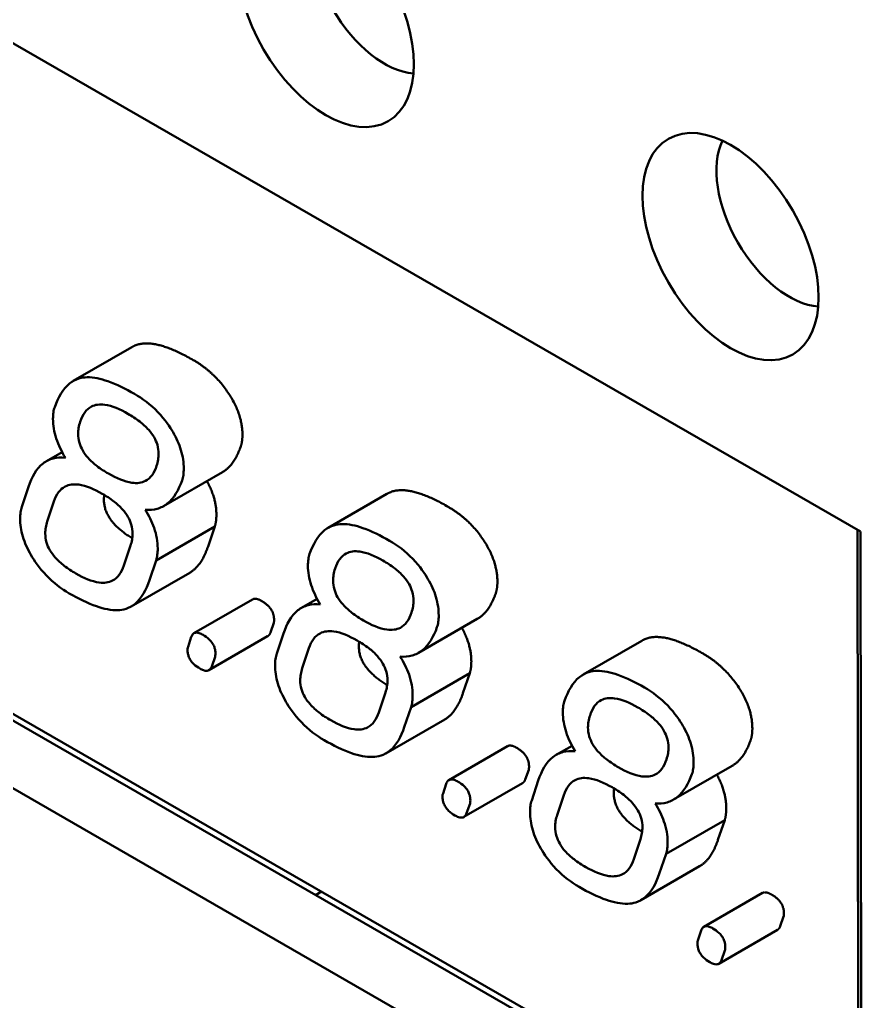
# Model space of a CAD drawing. Header units: millimetres. Extents: x 2121 to 4904, y 892 to 1933.
# Drawn here: x 3034 to 3049.21, y 1667.35 to 1685.1 of the extents above; entities that cross this region are included whole.
import ezdxf

# ---------------------------------------------------------------- set-up
doc = ezdxf.new("R2010")
doc.units = ezdxf.units.MM
doc.header["$LTSCALE"] = 1.8
doc.layers.add('외형선(ISO)', color=7, linetype='Continuous', lineweight=50)

msp = doc.modelspace()

# ---------------------------------------------------------------- linework, layer by layer
at = {"layer": '외형선(ISO)'}
for p, q in [((3022.682, 1691.116), (3049.199, 1675.846)), ((3036.027, 1679.177), (3034.967, 1678.565)), ((3049.16, 1663.743), (3023.704, 1678.402)), ((3049.212, 1663.589), (3023.758, 1678.248)), ((3049.214, 1662.365), (3022.697, 1677.635)), ((3034.766, 1677.279), (3034.482, 1677.116)), ((3037.662, 1676.916), (3036.601, 1676.304)), ((3034.157, 1676.652), (3034.037, 1676.289)), ((3034.497, 1676.024), (3034.617, 1676.387)), ((3040.636, 1676.523), (3039.575, 1675.911)), ((3037.527, 1675.935), (3036.466, 1675.322)), ((3037.527, 1675.935), (3037.403, 1675.574)), ((3049.146, 1675.877), (3049.16, 1663.743)), ((3049.199, 1675.846), (3049.214, 1662.365)), ((3036.002, 1675.589), (3035.882, 1675.226)), ((3036.343, 1674.961), (3036.466, 1675.322)), ((3037.072, 1675.098), (3036.011, 1674.486)), ((3038.209, 1674.616), (3037.148, 1674.004)), ((3039.374, 1674.625), (3039.091, 1674.462)), ((3042.271, 1674.262), (3041.21, 1673.65)), ((3038.591, 1674.19), (3038.53, 1674.015)), ((3037.101, 1673.936), (3037.042, 1673.759)), ((3038.481, 1673.949), (3037.42, 1673.336)), ((3038.766, 1673.998), (3038.646, 1673.635)), ((3039.106, 1673.37), (3039.226, 1673.733)), ((3045.245, 1673.869), (3044.184, 1673.257)), ((3037.469, 1673.403), (3037.53, 1673.578)), ((3042.135, 1673.281), (3041.075, 1672.668)), ((3042.135, 1673.281), (3042.012, 1672.92)), ((3040.611, 1672.935), (3040.491, 1672.573)), ((3040.951, 1672.307), (3041.075, 1672.668)), ((3041.681, 1672.444), (3040.62, 1671.832)), ((3042.818, 1671.962), (3041.757, 1671.35)), ((3043.983, 1671.971), (3043.699, 1671.808)), ((3046.879, 1671.608), (3045.819, 1670.996)), ((3043.2, 1671.536), (3043.138, 1671.361)), ((3041.709, 1671.282), (3041.651, 1671.105)), ((3043.09, 1671.295), (3042.029, 1670.682)), ((3043.374, 1671.344), (3043.254, 1670.981)), ((3043.715, 1670.716), (3043.835, 1671.079)), ((3042.078, 1670.749), (3042.139, 1670.924)), ((3046.744, 1670.627), (3045.683, 1670.014)), ((3046.744, 1670.627), (3046.621, 1670.266)), ((3045.22, 1670.281), (3045.1, 1669.919)), ((3045.56, 1669.653), (3045.683, 1670.014)), ((3046.289, 1669.79), (3045.229, 1669.178)), ((3039.347, 1669.271), (3039.454, 1669.332)), ((3047.426, 1669.308), (3046.366, 1668.696)), ((3047.809, 1668.882), (3047.747, 1668.707)), ((3046.318, 1668.628), (3046.26, 1668.451)), ((3047.698, 1668.641), (3046.638, 1668.028)), ((3046.686, 1668.095), (3046.748, 1668.27))]:
    msp.add_line(p, q, dxfattribs=at)
for centre in [(3039.532, 1685.21), (3046.85, 1680.995)]:
    msp.add_ellipse(centre, major_axis=(-1.125, 1.949), ratio=0.57735, dxfattribs=at)
for centre in [(3040.592, 1685.822), (3047.911, 1681.608)]:
    msp.add_ellipse(centre, major_axis=(0.931, -1.613), ratio=0.57735, start_param=3.51812, end_param=5.906658, dxfattribs=at)
for points, degree, knots in [([(3036.027, 1679.177), (3036.104, 1679.222), (3036.528, 1679.294), (3037.137, 1678.943)], 2, [0.735245, 0.735245, 0.735245, 1, 2, 2, 2]), ([(3036.076, 1678.33), (3035.916, 1678.423), (3035.751, 1678.505), (3035.464, 1678.606), (3035.335, 1678.635), (3035.128, 1678.63), (3035.013, 1678.61), (3034.777, 1678.42), (3034.692, 1678.266), (3034.631, 1678.092)], 3, [-0.2492526, -0.2492526, -0.2492526, -0.2492526, -0.1695753, -0.1695753, -0.1037794, -0.1037794, -0.0540017, -0.0540017, 0, 0, 0, 0]), ([(3036.964, 1676.98), (3036.964, 1677.086), (3036.949, 1677.198), (3036.88, 1677.426), (3036.832, 1677.534), (3036.717, 1677.73), (3036.628, 1677.865), (3036.362, 1678.142), (3036.219, 1678.248), (3036.076, 1678.33)], 3, [-0.1759804, -0.1759804, -0.1759804, -0.1759804, -0.1269658, -0.1269658, -0.0809876, -0.0809876, -0.0404742, -0.0404742, 0, 0, 0, 0]), ([(3035.092, 1677.827), (3035.112, 1677.891), (3035.139, 1677.949), (3035.207, 1678.042), (3035.247, 1678.077), (3035.364, 1678.138), (3035.446, 1678.147), (3035.668, 1678.117), (3035.815, 1678.053), (3035.956, 1677.971)], 3, [-0.1051104, -0.1051104, -0.1051104, -0.1051104, -0.0856042, -0.0856042, -0.0673949, -0.0673949, -0.040092, -0.040092, 0, 0, 0, 0]), ([(3034.631, 1678.092), (3034.62, 1678.063), (3034.613, 1678.031), (3034.603, 1677.96), (3034.6, 1677.919), (3034.6, 1677.878)], 3, [-0.01923036, -0.01923036, -0.01923036, -0.01923036, -0.01013747, -0.01013747, 0, 0, 0, 0]), ([(3035.956, 1677.971), (3036.026, 1677.931), (3036.1, 1677.884), (3036.223, 1677.788), (3036.28, 1677.738), (3036.366, 1677.641), (3036.399, 1677.597), (3036.453, 1677.503), (3036.473, 1677.457), (3036.503, 1677.354), (3036.51, 1677.3), (3036.51, 1677.249)], 3, [-0.06957685, -0.06957685, -0.06957685, -0.06957685, -0.04972908, -0.04972908, -0.03398166, -0.03398166, -0.02271437, -0.02271437, -0.01241075, -0.01241075, 0, 0, 0, 0]), ([(3034.6, 1677.878), (3034.6, 1677.822), (3034.605, 1677.764), (3034.625, 1677.646), (3034.639, 1677.586), (3034.698, 1677.407), (3034.755, 1677.29), (3034.824, 1677.178)], 3, [-0.05306697, -0.05306697, -0.05306697, -0.05306697, -0.03943906, -0.03943906, -0.02626191, -0.02626191, 0, 0, 0, 0]), ([(3035.055, 1677.609), (3035.055, 1677.645), (3035.058, 1677.681), (3035.071, 1677.753), (3035.08, 1677.791), (3035.092, 1677.827)], 3, [-0.01971232, -0.01971232, -0.01971232, -0.01971232, -0.0107891, -0.0107891, 0, 0, 0, 0]), ([(3035.602, 1676.89), (3035.533, 1676.93), (3035.462, 1676.976), (3035.34, 1677.071), (3035.285, 1677.119), (3035.199, 1677.215), (3035.166, 1677.26), (3035.112, 1677.353), (3035.092, 1677.399), (3035.061, 1677.503), (3035.055, 1677.558), (3035.055, 1677.609)], 3, [-0.06908407, -0.06908407, -0.06908407, -0.06908407, -0.0495896, -0.0495896, -0.03407812, -0.03407812, -0.02283564, -0.02283564, -0.01249575, -0.01249575, 0, 0, 0, 0]), ([(3034.824, 1677.178), (3034.746, 1677.187), (3034.673, 1677.183), (3034.536, 1677.148), (3034.475, 1677.117), (3034.299, 1676.978), (3034.215, 1676.826), (3034.157, 1676.652)], 3, [-0.100957, -0.100957, -0.100957, -0.100957, -0.0772493, -0.0772493, -0.0533747, -0.0533747, 0, 0, 0, 0]), ([(3036.51, 1677.249), (3036.51, 1677.213), (3036.506, 1677.177), (3036.494, 1677.105), (3036.484, 1677.067), (3036.473, 1677.031)], 3, [-0.01971232, -0.01971232, -0.01971232, -0.01971232, -0.0107891, -0.0107891, 0, 0, 0, 0]), ([(3036.473, 1677.031), (3036.453, 1676.967), (3036.426, 1676.909), (3036.358, 1676.817), (3036.318, 1676.782), (3036.201, 1676.721), (3036.118, 1676.712), (3035.894, 1676.743), (3035.746, 1676.808), (3035.602, 1676.89)], 3, [-0.105604, -0.105604, -0.105604, -0.105604, -0.0861489, -0.0861489, -0.0679576, -0.0679576, -0.0405215, -0.0405215, 0, 0, 0, 0]), ([(3036.934, 1676.766), (3036.944, 1676.796), (3036.952, 1676.828), (3036.962, 1676.9), (3036.964, 1676.939), (3036.964, 1676.98)], 3, [-0.01925722, -0.01925722, -0.01925722, -0.01925722, -0.01001082, -0.01001082, 0, 0, 0, 0]), ([(3036.267, 1676.236), (3036.344, 1676.23), (3036.417, 1676.235), (3036.552, 1676.273), (3036.613, 1676.305), (3036.788, 1676.445), (3036.874, 1676.595), (3036.934, 1676.766)], 3, [-0.1009025, -0.1009025, -0.1009025, -0.1009025, -0.0772262, -0.0772262, -0.0533057, -0.0533057, 0, 0, 0, 0]), ([(3034.617, 1676.387), (3034.639, 1676.449), (3034.666, 1676.506), (3034.735, 1676.597), (3034.774, 1676.632), (3034.892, 1676.693), (3034.975, 1676.703), (3035.201, 1676.673), (3035.348, 1676.608), (3035.491, 1676.526)], 3, [-0.1057103, -0.1057103, -0.1057103, -0.1057103, -0.0864105, -0.0864105, -0.0683639, -0.0683639, -0.0405221, -0.0405221, 0, 0, 0, 0]), ([(3040.636, 1676.523), (3040.713, 1676.568), (3041.137, 1676.64), (3041.746, 1676.289)], 2, [0.735245, 0.735245, 0.735245, 1, 2, 2, 2]), ([(3035.491, 1676.526), (3035.56, 1676.486), (3035.632, 1676.44), (3035.754, 1676.346), (3035.809, 1676.297), (3035.895, 1676.201), (3035.928, 1676.156), (3035.982, 1676.063), (3036.002, 1676.017), (3036.032, 1675.913), (3036.039, 1675.858), (3036.039, 1675.807)], 3, [-0.06908407, -0.06908407, -0.06908407, -0.06908407, -0.0495896, -0.0495896, -0.03407812, -0.03407812, -0.02283564, -0.02283564, -0.01249575, -0.01249575, 0, 0, 0, 0]), ([(3034.037, 1676.289), (3034.026, 1676.259), (3034.019, 1676.226), (3034.008, 1676.154), (3034.006, 1676.115), (3034.006, 1676.075)], 3, [-0.01927353, -0.01927353, -0.01927353, -0.01927353, -0.00987909, -0.00987909, 0, 0, 0, 0]), ([(3036.493, 1675.538), (3036.493, 1675.598), (3036.488, 1675.659), (3036.466, 1675.785), (3036.45, 1675.847), (3036.389, 1676.023), (3036.333, 1676.132), (3036.267, 1676.236)], 3, [-0.05306065, -0.05306065, -0.05306065, -0.05306065, -0.03856375, -0.03856375, -0.02470731, -0.02470731, 0, 0, 0, 0]), ([(3034.006, 1676.075), (3034.006, 1675.973), (3034.021, 1675.865), (3034.089, 1675.638), (3034.14, 1675.527), (3034.259, 1675.322), (3034.348, 1675.187), (3034.612, 1674.911), (3034.753, 1674.806), (3034.894, 1674.725)], 3, [-0.1709096, -0.1709096, -0.1709096, -0.1709096, -0.125717, -0.125717, -0.0805637, -0.0805637, -0.0399393, -0.0399393, 0, 0, 0, 0]), ([(3034.461, 1675.806), (3034.461, 1675.845), (3034.464, 1675.881), (3034.476, 1675.954), (3034.486, 1675.99), (3034.497, 1676.024)], 3, [-0.01989755, -0.01989755, -0.01989755, -0.01989755, -0.01044879, -0.01044879, 0, 0, 0, 0]), ([(3040.685, 1675.677), (3040.525, 1675.769), (3040.36, 1675.851), (3040.073, 1675.952), (3039.943, 1675.981), (3039.737, 1675.976), (3039.622, 1675.956), (3039.386, 1675.766), (3039.301, 1675.612), (3039.24, 1675.438)], 3, [-0.2492526, -0.2492526, -0.2492526, -0.2492526, -0.1695753, -0.1695753, -0.1037794, -0.1037794, -0.0540017, -0.0540017, 0, 0, 0, 0]), ([(3035.014, 1675.084), (3034.944, 1675.124), (3034.871, 1675.171), (3034.747, 1675.267), (3034.691, 1675.317), (3034.605, 1675.414), (3034.571, 1675.459), (3034.517, 1675.552), (3034.498, 1675.598), (3034.467, 1675.701), (3034.461, 1675.755), (3034.461, 1675.806)], 3, [-0.06957685, -0.06957685, -0.06957685, -0.06957685, -0.04972908, -0.04972908, -0.03398166, -0.03398166, -0.02271437, -0.02271437, -0.01241075, -0.01241075, 0, 0, 0, 0]), ([(3036.039, 1675.807), (3036.039, 1675.769), (3036.036, 1675.732), (3036.023, 1675.659), (3036.014, 1675.623), (3036.002, 1675.589)], 3, [-0.01989755, -0.01989755, -0.01989755, -0.01989755, -0.01044879, -0.01044879, 0, 0, 0, 0]), ([(3041.573, 1674.326), (3041.573, 1674.432), (3041.558, 1674.544), (3041.489, 1674.772), (3041.44, 1674.88), (3041.325, 1675.076), (3041.237, 1675.211), (3040.971, 1675.488), (3040.828, 1675.594), (3040.685, 1675.677)], 3, [-0.1759804, -0.1759804, -0.1759804, -0.1759804, -0.1269658, -0.1269658, -0.0809876, -0.0809876, -0.0404742, -0.0404742, 0, 0, 0, 0]), ([(3036.466, 1675.322), (3036.475, 1675.353), (3036.482, 1675.387), (3036.491, 1675.459), (3036.493, 1675.498), (3036.493, 1675.538)], 3, [-0.01920575, -0.01920575, -0.01920575, -0.01920575, -0.00986769, -0.00986769, 0, 0, 0, 0]), ([(3039.7, 1675.173), (3039.721, 1675.237), (3039.748, 1675.295), (3039.816, 1675.388), (3039.856, 1675.423), (3039.972, 1675.484), (3040.054, 1675.493), (3040.277, 1675.463), (3040.423, 1675.399), (3040.565, 1675.317)], 3, [-0.1051104, -0.1051104, -0.1051104, -0.1051104, -0.0856042, -0.0856042, -0.0673949, -0.0673949, -0.040092, -0.040092, 0, 0, 0, 0]), ([(3039.24, 1675.438), (3039.229, 1675.409), (3039.221, 1675.377), (3039.211, 1675.306), (3039.209, 1675.265), (3039.209, 1675.224)], 3, [-0.01923036, -0.01923036, -0.01923036, -0.01923036, -0.01013747, -0.01013747, 0, 0, 0, 0]), ([(3040.565, 1675.317), (3040.635, 1675.277), (3040.708, 1675.23), (3040.832, 1675.134), (3040.888, 1675.084), (3040.975, 1674.987), (3041.008, 1674.943), (3041.062, 1674.849), (3041.082, 1674.803), (3041.112, 1674.7), (3041.119, 1674.646), (3041.119, 1674.595)], 3, [-0.06957685, -0.06957685, -0.06957685, -0.06957685, -0.04972908, -0.04972908, -0.03398166, -0.03398166, -0.02271437, -0.02271437, -0.01241075, -0.01241075, 0, 0, 0, 0]), ([(3035.882, 1675.226), (3035.861, 1675.164), (3035.833, 1675.107), (3035.765, 1675.016), (3035.725, 1674.981), (3035.608, 1674.919), (3035.526, 1674.909), (3035.302, 1674.939), (3035.156, 1675.002), (3035.014, 1675.084)], 3, [-0.1052151, -0.1052151, -0.1052151, -0.1052151, -0.0858617, -0.0858617, -0.0677944, -0.0677944, -0.0400855, -0.0400855, 0, 0, 0, 0]), ([(3039.209, 1675.224), (3039.209, 1675.168), (3039.214, 1675.11), (3039.234, 1674.992), (3039.248, 1674.933), (3039.307, 1674.753), (3039.364, 1674.636), (3039.432, 1674.524)], 3, [-0.05306697, -0.05306697, -0.05306697, -0.05306697, -0.03943906, -0.03943906, -0.02626191, -0.02626191, 0, 0, 0, 0]), ([(3039.663, 1674.955), (3039.663, 1674.991), (3039.667, 1675.027), (3039.679, 1675.099), (3039.689, 1675.137), (3039.7, 1675.173)], 3, [-0.01971232, -0.01971232, -0.01971232, -0.01971232, -0.0107891, -0.0107891, 0, 0, 0, 0]), ([(3034.894, 1674.725), (3035.058, 1674.63), (3035.227, 1674.546), (3035.521, 1674.445), (3035.653, 1674.416), (3035.865, 1674.424), (3035.976, 1674.447), (3036.202, 1674.635), (3036.285, 1674.789), (3036.343, 1674.961)], 3, [-0.2396282, -0.2396282, -0.2396282, -0.2396282, -0.1637242, -0.1637242, -0.1009864, -0.1009864, -0.0530192, -0.0530192, 0, 0, 0, 0]), ([(3040.211, 1674.236), (3040.142, 1674.276), (3040.07, 1674.322), (3039.949, 1674.417), (3039.893, 1674.465), (3039.808, 1674.562), (3039.774, 1674.606), (3039.72, 1674.7), (3039.701, 1674.745), (3039.67, 1674.849), (3039.663, 1674.904), (3039.663, 1674.955)], 3, [-0.06908407, -0.06908407, -0.06908407, -0.06908407, -0.0495896, -0.0495896, -0.03407812, -0.03407812, -0.02283564, -0.02283564, -0.01249575, -0.01249575, 0, 0, 0, 0]), ([(3039.432, 1674.524), (3039.354, 1674.533), (3039.281, 1674.529), (3039.145, 1674.494), (3039.084, 1674.463), (3038.907, 1674.324), (3038.824, 1674.172), (3038.766, 1673.998)], 3, [-0.100957, -0.100957, -0.100957, -0.100957, -0.0772493, -0.0772493, -0.0533747, -0.0533747, 0, 0, 0, 0]), ([(3041.119, 1674.595), (3041.119, 1674.559), (3041.115, 1674.523), (3041.103, 1674.451), (3041.093, 1674.413), (3041.082, 1674.377)], 3, [-0.01971232, -0.01971232, -0.01971232, -0.01971232, -0.0107891, -0.0107891, 0, 0, 0, 0]), ([(3041.082, 1674.377), (3041.062, 1674.313), (3041.035, 1674.255), (3040.966, 1674.163), (3040.927, 1674.128), (3040.809, 1674.067), (3040.727, 1674.058), (3040.502, 1674.089), (3040.354, 1674.154), (3040.211, 1674.236)], 3, [-0.105604, -0.105604, -0.105604, -0.105604, -0.0861489, -0.0861489, -0.0679576, -0.0679576, -0.0405215, -0.0405215, 0, 0, 0, 0]), ([(3041.542, 1674.112), (3041.553, 1674.142), (3041.561, 1674.174), (3041.571, 1674.246), (3041.573, 1674.285), (3041.573, 1674.326)], 3, [-0.01925722, -0.01925722, -0.01925722, -0.01925722, -0.01001082, -0.01001082, 0, 0, 0, 0]), ([(3040.876, 1673.582), (3040.953, 1673.576), (3041.025, 1673.581), (3041.16, 1673.619), (3041.221, 1673.651), (3041.397, 1673.791), (3041.482, 1673.941), (3041.542, 1674.112)], 3, [-0.1009025, -0.1009025, -0.1009025, -0.1009025, -0.0772262, -0.0772262, -0.0533057, -0.0533057, 0, 0, 0, 0]), ([(3037.314, 1673.974), (3037.291, 1673.987), (3037.268, 1673.998), (3037.226, 1674.012), (3037.207, 1674.015), (3037.169, 1674.014), (3037.152, 1674.008), (3037.12, 1673.982), (3037.109, 1673.961), (3037.101, 1673.936)], 3, [-0.02611737, -0.02611737, -0.02611737, -0.02611737, -0.01964564, -0.01964564, -0.01398276, -0.01398276, -0.0075646, -0.0075646, 0, 0, 0, 0]), ([(3037.537, 1673.635), (3037.537, 1673.654), (3037.535, 1673.674), (3037.529, 1673.712), (3037.524, 1673.731), (3037.51, 1673.774), (3037.498, 1673.797), (3037.467, 1673.847), (3037.447, 1673.87), (3037.39, 1673.925), (3037.351, 1673.952), (3037.314, 1673.974)], 3, [-0.03089014, -0.03089014, -0.03089014, -0.03089014, -0.0262839, -0.0262839, -0.02217317, -0.02217317, -0.01685765, -0.01685765, -0.01049185, -0.01049185, 0, 0, 0, 0]), ([(3039.226, 1673.733), (3039.247, 1673.795), (3039.275, 1673.852), (3039.343, 1673.943), (3039.383, 1673.978), (3039.5, 1674.039), (3039.584, 1674.049), (3039.809, 1674.019), (3039.957, 1673.954), (3040.1, 1673.872)], 3, [-0.1057103, -0.1057103, -0.1057103, -0.1057103, -0.0864105, -0.0864105, -0.0683639, -0.0683639, -0.0405221, -0.0405221, 0, 0, 0, 0]), ([(3045.245, 1673.869), (3045.322, 1673.914), (3045.746, 1673.986), (3046.354, 1673.635)], 2, [0.735245, 0.735245, 0.735245, 1, 2, 2, 2]), ([(3037.042, 1673.759), (3037.039, 1673.753), (3037.037, 1673.745), (3037.034, 1673.727), (3037.033, 1673.715), (3037.033, 1673.704)], 3, [-0.004992203, -0.004992203, -0.004992203, -0.004992203, -0.002805938, -0.002805938, 0, 0, 0, 0]), ([(3040.1, 1673.872), (3040.169, 1673.832), (3040.241, 1673.786), (3040.363, 1673.692), (3040.418, 1673.643), (3040.503, 1673.547), (3040.537, 1673.502), (3040.591, 1673.409), (3040.611, 1673.363), (3040.641, 1673.259), (3040.648, 1673.204), (3040.648, 1673.153)], 3, [-0.06908407, -0.06908407, -0.06908407, -0.06908407, -0.0495896, -0.0495896, -0.03407812, -0.03407812, -0.02283564, -0.02283564, -0.01249575, -0.01249575, 0, 0, 0, 0]), ([(3037.033, 1673.704), (3037.033, 1673.685), (3037.034, 1673.665), (3037.041, 1673.626), (3037.045, 1673.608), (3037.06, 1673.565), (3037.071, 1673.541), (3037.102, 1673.492), (3037.123, 1673.468), (3037.179, 1673.413), (3037.219, 1673.386), (3037.256, 1673.365)], 3, [-0.03089014, -0.03089014, -0.03089014, -0.03089014, -0.0262839, -0.0262839, -0.02217317, -0.02217317, -0.01685765, -0.01685765, -0.01049185, -0.01049185, 0, 0, 0, 0]), ([(3037.53, 1673.578), (3037.533, 1673.585), (3037.534, 1673.593), (3037.536, 1673.612), (3037.537, 1673.623), (3037.537, 1673.635)], 3, [-0.004892519, -0.004892519, -0.004892519, -0.004892519, -0.002791626, -0.002791626, 0, 0, 0, 0]), ([(3038.646, 1673.635), (3038.635, 1673.605), (3038.627, 1673.572), (3038.617, 1673.5), (3038.615, 1673.461), (3038.615, 1673.421)], 3, [-0.01927353, -0.01927353, -0.01927353, -0.01927353, -0.00987909, -0.00987909, 0, 0, 0, 0]), ([(3041.102, 1672.884), (3041.102, 1672.944), (3041.097, 1673.005), (3041.075, 1673.131), (3041.059, 1673.193), (3040.997, 1673.369), (3040.942, 1673.478), (3040.876, 1673.582)], 3, [-0.05306065, -0.05306065, -0.05306065, -0.05306065, -0.03856375, -0.03856375, -0.02470731, -0.02470731, 0, 0, 0, 0]), ([(3037.256, 1673.365), (3037.278, 1673.352), (3037.3, 1673.342), (3037.34, 1673.328), (3037.358, 1673.324), (3037.396, 1673.325), (3037.414, 1673.331), (3037.448, 1673.356), (3037.46, 1673.377), (3037.469, 1673.403)], 3, [-0.02605506, -0.02605506, -0.02605506, -0.02605506, -0.01989248, -0.01989248, -0.01444439, -0.01444439, -0.0078256, -0.0078256, 0, 0, 0, 0]), ([(3038.615, 1673.421), (3038.615, 1673.319), (3038.63, 1673.211), (3038.698, 1672.984), (3038.749, 1672.873), (3038.868, 1672.668), (3038.957, 1672.533), (3039.221, 1672.257), (3039.362, 1672.152), (3039.503, 1672.071)], 3, [-0.1709096, -0.1709096, -0.1709096, -0.1709096, -0.125717, -0.125717, -0.0805637, -0.0805637, -0.0399393, -0.0399393, 0, 0, 0, 0]), ([(3039.069, 1673.152), (3039.069, 1673.191), (3039.073, 1673.227), (3039.085, 1673.3), (3039.094, 1673.336), (3039.106, 1673.37)], 3, [-0.01989755, -0.01989755, -0.01989755, -0.01989755, -0.01044879, -0.01044879, 0, 0, 0, 0]), ([(3045.294, 1673.023), (3045.134, 1673.115), (3044.968, 1673.197), (3044.681, 1673.298), (3044.552, 1673.327), (3044.346, 1673.322), (3044.23, 1673.302), (3043.995, 1673.112), (3043.909, 1672.958), (3043.848, 1672.784)], 3, [-0.2492526, -0.2492526, -0.2492526, -0.2492526, -0.1695753, -0.1695753, -0.1037794, -0.1037794, -0.0540017, -0.0540017, 0, 0, 0, 0]), ([(3039.623, 1672.43), (3039.553, 1672.47), (3039.48, 1672.517), (3039.356, 1672.613), (3039.3, 1672.663), (3039.214, 1672.76), (3039.18, 1672.805), (3039.126, 1672.898), (3039.106, 1672.944), (3039.076, 1673.047), (3039.069, 1673.101), (3039.069, 1673.152)], 3, [-0.06957685, -0.06957685, -0.06957685, -0.06957685, -0.04972908, -0.04972908, -0.03398166, -0.03398166, -0.02271437, -0.02271437, -0.01241075, -0.01241075, 0, 0, 0, 0]), ([(3040.648, 1673.153), (3040.648, 1673.115), (3040.644, 1673.078), (3040.632, 1673.005), (3040.623, 1672.969), (3040.611, 1672.935)], 3, [-0.01989755, -0.01989755, -0.01989755, -0.01989755, -0.01044879, -0.01044879, 0, 0, 0, 0]), ([(3046.182, 1671.672), (3046.182, 1671.778), (3046.166, 1671.89), (3046.098, 1672.118), (3046.049, 1672.226), (3045.934, 1672.423), (3045.845, 1672.557), (3045.58, 1672.834), (3045.437, 1672.94), (3045.294, 1673.023)], 3, [-0.1759804, -0.1759804, -0.1759804, -0.1759804, -0.1269658, -0.1269658, -0.0809876, -0.0809876, -0.0404742, -0.0404742, 0, 0, 0, 0]), ([(3041.075, 1672.668), (3041.084, 1672.699), (3041.091, 1672.733), (3041.1, 1672.805), (3041.102, 1672.844), (3041.102, 1672.884)], 3, [-0.01920575, -0.01920575, -0.01920575, -0.01920575, -0.00986769, -0.00986769, 0, 0, 0, 0]), ([(3044.309, 1672.519), (3044.329, 1672.583), (3044.356, 1672.641), (3044.425, 1672.734), (3044.464, 1672.769), (3044.581, 1672.83), (3044.663, 1672.839), (3044.886, 1672.809), (3045.032, 1672.745), (3045.174, 1672.663)], 3, [-0.1051104, -0.1051104, -0.1051104, -0.1051104, -0.0856042, -0.0856042, -0.0673949, -0.0673949, -0.040092, -0.040092, 0, 0, 0, 0]), ([(3043.848, 1672.784), (3043.838, 1672.755), (3043.83, 1672.723), (3043.82, 1672.652), (3043.818, 1672.611), (3043.818, 1672.57)], 3, [-0.01923036, -0.01923036, -0.01923036, -0.01923036, -0.01013747, -0.01013747, 0, 0, 0, 0]), ([(3045.174, 1672.663), (3045.244, 1672.623), (3045.317, 1672.576), (3045.441, 1672.48), (3045.497, 1672.43), (3045.583, 1672.333), (3045.617, 1672.289), (3045.671, 1672.195), (3045.69, 1672.149), (3045.721, 1672.046), (3045.727, 1671.992), (3045.727, 1671.941)], 3, [-0.06957685, -0.06957685, -0.06957685, -0.06957685, -0.04972908, -0.04972908, -0.03398166, -0.03398166, -0.02271437, -0.02271437, -0.01241075, -0.01241075, 0, 0, 0, 0]), ([(3040.491, 1672.573), (3040.47, 1672.51), (3040.442, 1672.453), (3040.373, 1672.362), (3040.334, 1672.327), (3040.217, 1672.265), (3040.134, 1672.255), (3039.91, 1672.285), (3039.765, 1672.348), (3039.623, 1672.43)], 3, [-0.1052151, -0.1052151, -0.1052151, -0.1052151, -0.0858617, -0.0858617, -0.0677944, -0.0677944, -0.0400855, -0.0400855, 0, 0, 0, 0]), ([(3043.818, 1672.57), (3043.818, 1672.514), (3043.822, 1672.456), (3043.842, 1672.338), (3043.857, 1672.279), (3043.916, 1672.099), (3043.972, 1671.982), (3044.041, 1671.87)], 3, [-0.05306697, -0.05306697, -0.05306697, -0.05306697, -0.03943906, -0.03943906, -0.02626191, -0.02626191, 0, 0, 0, 0]), ([(3044.272, 1672.301), (3044.272, 1672.338), (3044.276, 1672.373), (3044.288, 1672.445), (3044.298, 1672.483), (3044.309, 1672.519)], 3, [-0.01971232, -0.01971232, -0.01971232, -0.01971232, -0.0107891, -0.0107891, 0, 0, 0, 0]), ([(3039.503, 1672.071), (3039.667, 1671.976), (3039.836, 1671.892), (3040.13, 1671.791), (3040.262, 1671.762), (3040.473, 1671.77), (3040.585, 1671.793), (3040.811, 1671.981), (3040.893, 1672.135), (3040.951, 1672.307)], 3, [-0.2396282, -0.2396282, -0.2396282, -0.2396282, -0.1637242, -0.1637242, -0.1009864, -0.1009864, -0.0530192, -0.0530192, 0, 0, 0, 0]), ([(3044.82, 1671.582), (3044.751, 1671.622), (3044.679, 1671.668), (3044.557, 1671.763), (3044.502, 1671.811), (3044.417, 1671.908), (3044.383, 1671.952), (3044.329, 1672.046), (3044.309, 1672.092), (3044.279, 1672.195), (3044.272, 1672.25), (3044.272, 1672.301)], 3, [-0.06908407, -0.06908407, -0.06908407, -0.06908407, -0.0495896, -0.0495896, -0.03407812, -0.03407812, -0.02283564, -0.02283564, -0.01249575, -0.01249575, 0, 0, 0, 0]), ([(3045.727, 1671.941), (3045.727, 1671.905), (3045.724, 1671.869), (3045.712, 1671.797), (3045.702, 1671.759), (3045.691, 1671.723)], 3, [-0.01971232, -0.01971232, -0.01971232, -0.01971232, -0.0107891, -0.0107891, 0, 0, 0, 0]), ([(3044.041, 1671.87), (3043.963, 1671.879), (3043.89, 1671.875), (3043.754, 1671.84), (3043.692, 1671.809), (3043.516, 1671.67), (3043.432, 1671.518), (3043.374, 1671.344)], 3, [-0.100957, -0.100957, -0.100957, -0.100957, -0.0772493, -0.0772493, -0.0533747, -0.0533747, 0, 0, 0, 0]), ([(3045.691, 1671.723), (3045.67, 1671.659), (3045.643, 1671.601), (3045.575, 1671.509), (3045.535, 1671.474), (3045.418, 1671.413), (3045.336, 1671.404), (3045.111, 1671.435), (3044.963, 1671.5), (3044.82, 1671.582)], 3, [-0.105604, -0.105604, -0.105604, -0.105604, -0.0861489, -0.0861489, -0.0679576, -0.0679576, -0.0405215, -0.0405215, 0, 0, 0, 0]), ([(3046.151, 1671.458), (3046.162, 1671.488), (3046.169, 1671.52), (3046.18, 1671.592), (3046.182, 1671.632), (3046.182, 1671.672)], 3, [-0.01925722, -0.01925722, -0.01925722, -0.01925722, -0.01001082, -0.01001082, 0, 0, 0, 0]), ([(3045.485, 1670.928), (3045.562, 1670.922), (3045.634, 1670.927), (3045.769, 1670.965), (3045.83, 1670.997), (3046.006, 1671.137), (3046.091, 1671.287), (3046.151, 1671.458)], 3, [-0.1009025, -0.1009025, -0.1009025, -0.1009025, -0.0772262, -0.0772262, -0.0533057, -0.0533057, 0, 0, 0, 0]), ([(3041.922, 1671.32), (3041.9, 1671.333), (3041.876, 1671.344), (3041.834, 1671.358), (3041.815, 1671.361), (3041.778, 1671.36), (3041.76, 1671.354), (3041.729, 1671.328), (3041.717, 1671.307), (3041.709, 1671.282)], 3, [-0.02611737, -0.02611737, -0.02611737, -0.02611737, -0.01964564, -0.01964564, -0.01398276, -0.01398276, -0.0075646, -0.0075646, 0, 0, 0, 0]), ([(3042.145, 1670.981), (3042.145, 1671), (3042.144, 1671.02), (3042.138, 1671.058), (3042.133, 1671.077), (3042.118, 1671.12), (3042.107, 1671.143), (3042.076, 1671.193), (3042.056, 1671.216), (3041.999, 1671.271), (3041.96, 1671.298), (3041.922, 1671.32)], 3, [-0.03089014, -0.03089014, -0.03089014, -0.03089014, -0.0262839, -0.0262839, -0.02217317, -0.02217317, -0.01685765, -0.01685765, -0.01049185, -0.01049185, 0, 0, 0, 0]), ([(3043.835, 1671.079), (3043.856, 1671.141), (3043.884, 1671.198), (3043.952, 1671.289), (3043.991, 1671.324), (3044.109, 1671.385), (3044.192, 1671.395), (3044.418, 1671.365), (3044.566, 1671.3), (3044.709, 1671.218)], 3, [-0.1057103, -0.1057103, -0.1057103, -0.1057103, -0.0864105, -0.0864105, -0.0683639, -0.0683639, -0.0405221, -0.0405221, 0, 0, 0, 0]), ([(3041.651, 1671.105), (3041.647, 1671.099), (3041.645, 1671.091), (3041.642, 1671.073), (3041.642, 1671.061), (3041.642, 1671.05)], 3, [-0.004992203, -0.004992203, -0.004992203, -0.004992203, -0.002805938, -0.002805938, 0, 0, 0, 0]), ([(3041.642, 1671.05), (3041.642, 1671.031), (3041.643, 1671.011), (3041.649, 1670.972), (3041.654, 1670.954), (3041.669, 1670.911), (3041.68, 1670.887), (3041.711, 1670.838), (3041.731, 1670.814), (3041.788, 1670.759), (3041.827, 1670.732), (3041.864, 1670.711)], 3, [-0.03089014, -0.03089014, -0.03089014, -0.03089014, -0.0262839, -0.0262839, -0.02217317, -0.02217317, -0.01685765, -0.01685765, -0.01049185, -0.01049185, 0, 0, 0, 0]), ([(3044.709, 1671.218), (3044.778, 1671.178), (3044.849, 1671.132), (3044.971, 1671.038), (3045.027, 1670.989), (3045.112, 1670.893), (3045.145, 1670.848), (3045.199, 1670.755), (3045.219, 1670.709), (3045.25, 1670.605), (3045.256, 1670.55), (3045.256, 1670.499)], 3, [-0.06908407, -0.06908407, -0.06908407, -0.06908407, -0.0495896, -0.0495896, -0.03407812, -0.03407812, -0.02283564, -0.02283564, -0.01249575, -0.01249575, 0, 0, 0, 0]), ([(3042.139, 1670.924), (3042.141, 1670.931), (3042.143, 1670.939), (3042.145, 1670.958), (3042.145, 1670.97), (3042.145, 1670.981)], 3, [-0.004892519, -0.004892519, -0.004892519, -0.004892519, -0.002791626, -0.002791626, 0, 0, 0, 0]), ([(3043.254, 1670.981), (3043.244, 1670.951), (3043.236, 1670.918), (3043.226, 1670.846), (3043.224, 1670.807), (3043.224, 1670.767)], 3, [-0.01927353, -0.01927353, -0.01927353, -0.01927353, -0.00987909, -0.00987909, 0, 0, 0, 0]), ([(3045.711, 1670.23), (3045.711, 1670.29), (3045.706, 1670.351), (3045.683, 1670.477), (3045.667, 1670.539), (3045.606, 1670.715), (3045.551, 1670.824), (3045.485, 1670.928)], 3, [-0.05306065, -0.05306065, -0.05306065, -0.05306065, -0.03856375, -0.03856375, -0.02470731, -0.02470731, 0, 0, 0, 0]), ([(3041.864, 1670.711), (3041.886, 1670.698), (3041.908, 1670.688), (3041.948, 1670.674), (3041.967, 1670.67), (3042.005, 1670.671), (3042.023, 1670.677), (3042.056, 1670.702), (3042.069, 1670.723), (3042.078, 1670.749)], 3, [-0.02605506, -0.02605506, -0.02605506, -0.02605506, -0.01989248, -0.01989248, -0.01444439, -0.01444439, -0.0078256, -0.0078256, 0, 0, 0, 0]), ([(3043.224, 1670.767), (3043.224, 1670.665), (3043.239, 1670.557), (3043.307, 1670.33), (3043.357, 1670.219), (3043.476, 1670.014), (3043.566, 1669.879), (3043.83, 1669.603), (3043.97, 1669.498), (3044.112, 1669.417)], 3, [-0.1709096, -0.1709096, -0.1709096, -0.1709096, -0.125717, -0.125717, -0.0805637, -0.0805637, -0.0399393, -0.0399393, 0, 0, 0, 0]), ([(3043.678, 1670.498), (3043.678, 1670.537), (3043.681, 1670.573), (3043.694, 1670.646), (3043.703, 1670.682), (3043.715, 1670.716)], 3, [-0.01989755, -0.01989755, -0.01989755, -0.01989755, -0.01044879, -0.01044879, 0, 0, 0, 0]), ([(3044.232, 1669.776), (3044.162, 1669.816), (3044.089, 1669.863), (3043.965, 1669.959), (3043.909, 1670.009), (3043.822, 1670.106), (3043.789, 1670.151), (3043.735, 1670.244), (3043.715, 1670.29), (3043.685, 1670.393), (3043.678, 1670.447), (3043.678, 1670.498)], 3, [-0.06957685, -0.06957685, -0.06957685, -0.06957685, -0.04972908, -0.04972908, -0.03398166, -0.03398166, -0.02271437, -0.02271437, -0.01241075, -0.01241075, 0, 0, 0, 0]), ([(3045.256, 1670.499), (3045.256, 1670.461), (3045.253, 1670.424), (3045.241, 1670.351), (3045.231, 1670.315), (3045.22, 1670.281)], 3, [-0.01989755, -0.01989755, -0.01989755, -0.01989755, -0.01044879, -0.01044879, 0, 0, 0, 0]), ([(3045.683, 1670.014), (3045.693, 1670.045), (3045.7, 1670.079), (3045.709, 1670.151), (3045.711, 1670.19), (3045.711, 1670.23)], 3, [-0.01920575, -0.01920575, -0.01920575, -0.01920575, -0.00986769, -0.00986769, 0, 0, 0, 0]), ([(3045.1, 1669.919), (3045.078, 1669.856), (3045.051, 1669.799), (3044.982, 1669.708), (3044.943, 1669.673), (3044.826, 1669.611), (3044.743, 1669.601), (3044.519, 1669.631), (3044.373, 1669.694), (3044.232, 1669.776)], 3, [-0.1052151, -0.1052151, -0.1052151, -0.1052151, -0.0858617, -0.0858617, -0.0677944, -0.0677944, -0.0400855, -0.0400855, 0, 0, 0, 0]), ([(3044.112, 1669.417), (3044.276, 1669.322), (3044.445, 1669.238), (3044.738, 1669.137), (3044.87, 1669.108), (3045.082, 1669.116), (3045.193, 1669.139), (3045.42, 1669.327), (3045.502, 1669.481), (3045.56, 1669.653)], 3, [-0.2396282, -0.2396282, -0.2396282, -0.2396282, -0.1637242, -0.1637242, -0.1009864, -0.1009864, -0.0530192, -0.0530192, 0, 0, 0, 0]), ([(3046.531, 1668.666), (3046.508, 1668.679), (3046.485, 1668.69), (3046.443, 1668.704), (3046.424, 1668.707), (3046.386, 1668.706), (3046.369, 1668.7), (3046.338, 1668.674), (3046.326, 1668.653), (3046.318, 1668.628)], 3, [-0.02611737, -0.02611737, -0.02611737, -0.02611737, -0.01964564, -0.01964564, -0.01398276, -0.01398276, -0.0075646, -0.0075646, 0, 0, 0, 0]), ([(3046.754, 1668.327), (3046.754, 1668.346), (3046.753, 1668.366), (3046.746, 1668.404), (3046.742, 1668.423), (3046.727, 1668.466), (3046.716, 1668.489), (3046.684, 1668.539), (3046.664, 1668.562), (3046.608, 1668.617), (3046.568, 1668.645), (3046.531, 1668.666)], 3, [-0.03089014, -0.03089014, -0.03089014, -0.03089014, -0.0262839, -0.0262839, -0.02217317, -0.02217317, -0.01685765, -0.01685765, -0.01049185, -0.01049185, 0, 0, 0, 0]), ([(3046.26, 1668.451), (3046.256, 1668.445), (3046.254, 1668.437), (3046.251, 1668.419), (3046.25, 1668.407), (3046.25, 1668.396)], 3, [-0.004992203, -0.004992203, -0.004992203, -0.004992203, -0.002805938, -0.002805938, 0, 0, 0, 0]), ([(3046.25, 1668.396), (3046.25, 1668.377), (3046.252, 1668.357), (3046.258, 1668.318), (3046.263, 1668.3), (3046.277, 1668.257), (3046.289, 1668.233), (3046.32, 1668.184), (3046.34, 1668.16), (3046.396, 1668.105), (3046.436, 1668.078), (3046.473, 1668.057)], 3, [-0.03089014, -0.03089014, -0.03089014, -0.03089014, -0.0262839, -0.0262839, -0.02217317, -0.02217317, -0.01685765, -0.01685765, -0.01049185, -0.01049185, 0, 0, 0, 0]), ([(3046.748, 1668.27), (3046.75, 1668.277), (3046.752, 1668.285), (3046.754, 1668.304), (3046.754, 1668.316), (3046.754, 1668.327)], 3, [-0.004892519, -0.004892519, -0.004892519, -0.004892519, -0.002791626, -0.002791626, 0, 0, 0, 0]), ([(3046.473, 1668.057), (3046.495, 1668.044), (3046.517, 1668.034), (3046.557, 1668.02), (3046.576, 1668.017), (3046.614, 1668.017), (3046.632, 1668.023), (3046.665, 1668.048), (3046.678, 1668.069), (3046.686, 1668.095)], 3, [-0.02605506, -0.02605506, -0.02605506, -0.02605506, -0.01989248, -0.01989248, -0.01444439, -0.01444439, -0.0078256, -0.0078256, 0, 0, 0, 0])]:
    msp.add_open_spline(points, degree=degree, knots=knots, dxfattribs=at)
for points in [[(3037.137, 1678.943), (3037.523, 1678.72), (3038.025, 1677.964), (3038.025, 1677.593)], [(3038.025, 1677.593), (3038.025, 1677.464), (3037.994, 1677.378)], [(3037.994, 1677.378), (3037.875, 1677.039), (3037.662, 1676.916)], [(3037.383, 1676.755), (3037.554, 1676.448), (3037.554, 1676.151)], [(3035.527, 1676.505), (3035.521, 1676.462), (3035.521, 1676.418)], [(3035.521, 1676.418), (3035.522, 1676.03), (3036.033, 1675.721)], [(3041.746, 1676.289), (3042.132, 1676.066), (3042.633, 1675.31), (3042.634, 1674.939)], [(3037.554, 1676.151), (3037.554, 1676.026), (3037.527, 1675.935)], [(3037.403, 1675.574), (3037.285, 1675.221), (3037.072, 1675.098)], [(3042.634, 1674.939), (3042.634, 1674.81), (3042.603, 1674.724)], [(3038.209, 1674.616), (3038.266, 1674.649), (3038.374, 1674.586)], [(3042.603, 1674.724), (3042.484, 1674.385), (3042.271, 1674.262)], [(3038.374, 1674.586), (3038.597, 1674.458), (3038.597, 1674.247)], [(3038.597, 1674.247), (3038.597, 1674.208), (3038.591, 1674.19)], [(3041.992, 1674.101), (3042.162, 1673.794), (3042.163, 1673.497)], [(3038.53, 1674.015), (3038.513, 1673.967), (3038.481, 1673.949)], [(3040.136, 1673.851), (3040.13, 1673.808), (3040.13, 1673.764)], [(3040.13, 1673.764), (3040.13, 1673.376), (3040.642, 1673.067)], [(3046.354, 1673.635), (3046.741, 1673.412), (3047.242, 1672.656), (3047.243, 1672.285)], [(3042.163, 1673.497), (3042.163, 1673.372), (3042.135, 1673.281)], [(3042.012, 1672.92), (3041.893, 1672.567), (3041.681, 1672.444)], [(3047.243, 1672.285), (3047.243, 1672.156), (3047.212, 1672.07)], [(3042.818, 1671.962), (3042.875, 1671.995), (3042.983, 1671.932)], [(3047.212, 1672.07), (3047.093, 1671.731), (3046.879, 1671.608)], [(3042.983, 1671.932), (3043.206, 1671.804), (3043.206, 1671.593)], [(3043.206, 1671.593), (3043.206, 1671.554), (3043.2, 1671.536)], [(3046.601, 1671.447), (3046.771, 1671.141), (3046.771, 1670.843)], [(3043.138, 1671.361), (3043.122, 1671.313), (3043.09, 1671.295)], [(3044.744, 1671.197), (3044.739, 1671.154), (3044.739, 1671.11)], [(3044.739, 1671.11), (3044.739, 1670.722), (3045.251, 1670.413)], [(3046.771, 1670.843), (3046.772, 1670.718), (3046.744, 1670.627)], [(3046.621, 1670.266), (3046.502, 1669.913), (3046.289, 1669.79)], [(3047.426, 1669.308), (3047.483, 1669.341), (3047.592, 1669.278)], [(3047.592, 1669.278), (3047.814, 1669.15), (3047.815, 1668.939)], [(3047.815, 1668.939), (3047.815, 1668.9), (3047.809, 1668.882)], [(3047.747, 1668.707), (3047.73, 1668.659), (3047.698, 1668.641)]]:
    msp.add_open_spline(points, degree=2, dxfattribs=at)

doc.saveas('drawing.dxf')
